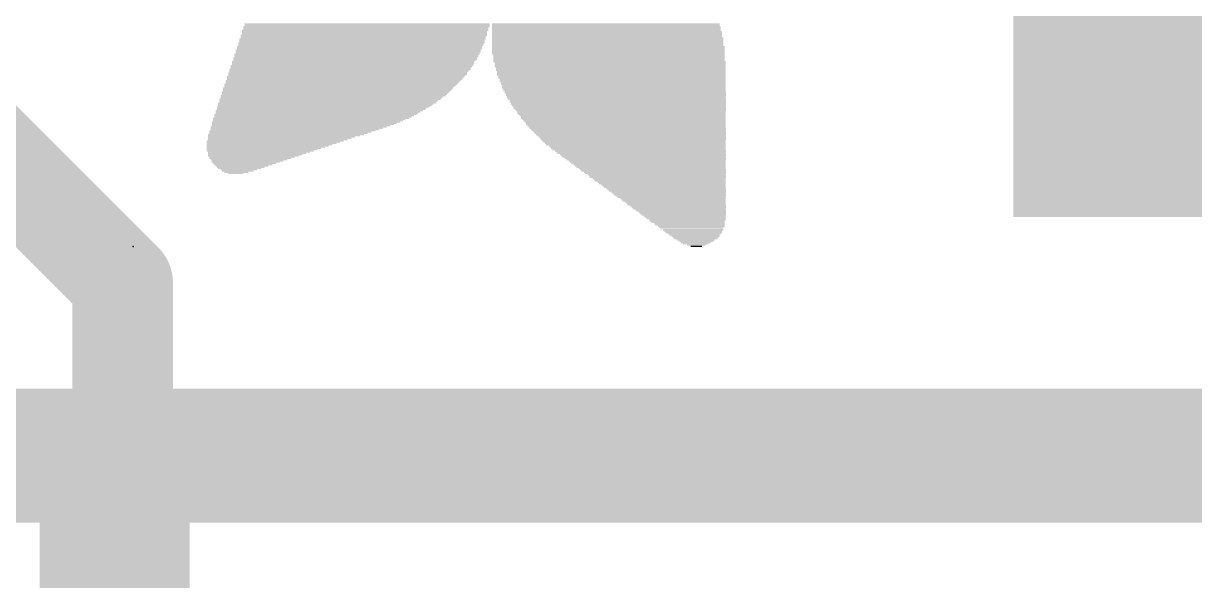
# Model space of a CAD drawing. Extents: x -0.3 to 51.1, y -0.2 to 10.4.
# Drawn here: x 23.924 to 27.475, y 6.479 to 8.169 of the extents above; entities that cross this region are included whole.
import ezdxf

# ---------------------------------------------------------------- set-up
doc = ezdxf.new("R2010")
doc.units = 0
for name, color, linetype in [('1', 12, 'CONTINUOUS'), ('21', 40, 'CONTINUOUS'), ('23', 53, 'CONTINUOUS')]:
    doc.layers.add(name, color=color, linetype=linetype)

# ---------------------------------------------------------------- blocks, each defined once
blk = doc.blocks.new('RECT')
blk.add_solid([(-0.5, -0.5), (0.5, -0.5), (-0.5, 0.5), (0.5, 0.5)])

msp = doc.modelspace()

# ---------------------------------------------------------------- linework, layer by layer
at = {"layer": '1'}
for points, const_width in [([(23.225, 8.382), (24.225, 7.382)], 0.3048), ([(24.225, 7.382), (24.225, 6.858)], 0.3048), ([(24.176, 6.858), (17.875, 6.858)], 0.4064), ([(24.176, 5.461), (24.176, 6.858)], 0.4064), ([(24.176, 6.858), (24.225, 6.858)], 0.4064), ([(24.225, 5.51), (24.225, 6.858)], 0.4064), ([(24.225, 6.858), (30.526, 6.858)], 0.4064)]:
    msp.add_lwpolyline(points, dxfattribs=dict(at, const_width=const_width))
for points, const_width in [([(24.3012, 7.382, 1), (24.1488, 7.382)], 0.1524), ([(24.1711, 7.3281, 1), (24.2789, 7.4359)], 0.1524), ([(24.2776, 6.858, 1), (24.0744, 6.858)], 0.2032), ([(24.176, 6.9596, 1), (24.176, 6.7564)], 0.2032), ([(24.3266, 6.858, 1), (24.1234, 6.858)], 0.2032), ([(24.225, 6.9596, 1), (24.225, 6.7564)], 0.2032), ([(24.176, 6.7564, 1), (24.176, 6.9596)], 0.2032), ([(24.225, 6.7564, 1), (24.225, 6.9596)], 0.2032), ([(24.1488, 6.858, 1), (24.3012, 6.858)], 0.1524)]:
    msp.add_lwpolyline(points, format="xyb", dxfattribs=dict(at, const_width=const_width))
at = {"layer": '23'}
msp.add_point((24.257, 7.493), dxfattribs=at)

# ---------------------------------------------------------------- block references
at = {"layer": '1', "xscale": 1.3, "yscale": 1.6, "rotation": 180}
msp.add_blockref('RECT', (27.575, 8.382), dxfattribs=at)
at = {"layer": '21'}
for p, xscale, yscale in [((24.9657, 8.1674), 0.7429, 0.0038), ((25.6896, 8.1674), 0.6896, 0.0038), ((24.9562, 8.1331), 0.7467, 0.0038), ((24.9543, 8.1293), 0.7429, 0.0038), ((24.96, 8.1483), 0.7467, 0.0038), ((24.9581, 8.1445), 0.7429, 0.0038), ((24.9581, 8.1407), 0.7429, 0.0038), ((24.9581, 8.1369), 0.7429, 0.0038), ((24.9638, 8.1598), 0.7467, 0.0039), ((24.9619, 8.1559), 0.7429, 0.0038), ((24.9619, 8.1521), 0.7429, 0.0038), ((24.9657, 8.1636), 0.7429, 0.0038), ((25.6896, 8.1636), 0.6896, 0.0038), ((25.6915, 8.1598), 0.6934, 0.0039), ((25.6915, 8.1559), 0.6934, 0.0038), ((25.6915, 8.1521), 0.6934, 0.0038), ((25.6915, 8.1483), 0.6934, 0.0038), ((25.6934, 8.1445), 0.6972, 0.0038), ((25.6934, 8.1407), 0.6972, 0.0038), ((25.6934, 8.1369), 0.6972, 0.0038), ((25.6934, 8.1331), 0.6972, 0.0038), ((25.6934, 8.1293), 0.6972, 0.0038), ((24.9428, 8.0988), 0.743, 0.0038), ((24.9428, 8.095), 0.743, 0.0038), ((24.9485, 8.1102), 0.7468, 0.0038), ((24.9466, 8.1064), 0.743, 0.0038), ((24.9466, 8.1026), 0.743, 0.0038), ((24.9523, 8.1217), 0.7468, 0.0039), ((24.9504, 8.1178), 0.743, 0.0038), ((24.9504, 8.114), 0.743, 0.0038), ((24.9543, 8.1255), 0.7429, 0.0038), ((25.6953, 8.1255), 0.701, 0.0038), ((25.6953, 8.1217), 0.701, 0.0039), ((25.6953, 8.1178), 0.701, 0.0038), ((25.6953, 8.114), 0.701, 0.0038), ((25.6953, 8.1102), 0.701, 0.0038), ((25.6953, 8.1064), 0.701, 0.0038), ((25.6953, 8.1026), 0.701, 0.0038), ((25.6972, 8.0988), 0.7048, 0.0038), ((25.6972, 8.095), 0.7048, 0.0038), ((24.9295, 8.0645), 0.7391, 0.0038), ((24.9295, 8.0607), 0.7391, 0.0038), ((24.9352, 8.0759), 0.743, 0.0038), ((24.9333, 8.0721), 0.7391, 0.0038), ((24.9333, 8.0683), 0.7391, 0.0038), ((24.939, 8.0874), 0.743, 0.0038), ((24.939, 8.0836), 0.743, 0.0039), ((24.9371, 8.0797), 0.7392, 0.0038), ((24.9428, 8.0912), 0.743, 0.0038), ((25.6972, 8.0912), 0.7048, 0.0038), ((25.6972, 8.0874), 0.7048, 0.0038), ((25.6972, 8.0836), 0.7048, 0.0039), ((25.6972, 8.0797), 0.7048, 0.0038), ((25.6972, 8.0759), 0.7048, 0.0038), ((25.6991, 8.0721), 0.701, 0.0038), ((25.6991, 8.0683), 0.701, 0.0038), ((25.6991, 8.0645), 0.701, 0.0038), ((25.6991, 8.0607), 0.701, 0.0038), ((24.9123, 8.0264), 0.7277, 0.0038), ((24.9143, 8.0302), 0.7315, 0.0038), ((24.92, 8.0416), 0.7353, 0.0038), ((24.9181, 8.0378), 0.7315, 0.0038), ((24.9162, 8.034), 0.7277, 0.0038), ((24.9238, 8.0531), 0.7353, 0.0038), ((24.9238, 8.0493), 0.7353, 0.0038), ((24.9219, 8.0455), 0.7315, 0.0039), ((24.9276, 8.0569), 0.7353, 0.0038), ((25.6991, 8.0569), 0.701, 0.0038), ((25.701, 8.0531), 0.7048, 0.0038), ((25.7029, 8.0493), 0.701, 0.0038), ((25.7029, 8.0455), 0.701, 0.0039), ((25.7029, 8.0416), 0.701, 0.0038), ((25.7029, 8.0378), 0.701, 0.0038), ((25.7048, 8.034), 0.6972, 0.0038), ((25.7048, 8.0302), 0.6972, 0.0038), ((25.7048, 8.0264), 0.6972, 0.0038), ((24.8933, 7.9959), 0.7125, 0.0038), ((24.8914, 7.9921), 0.7087, 0.0038), ((24.8895, 7.9883), 0.7049, 0.0038), ((24.9009, 8.0074), 0.7201, 0.0039), ((24.8971, 7.9997), 0.7125, 0.0038), ((24.899, 8.0035), 0.7163, 0.0038), ((24.9047, 8.0112), 0.72, 0.0038), ((24.9067, 8.0188), 0.7239, 0.0038), ((24.9067, 8.015), 0.7239, 0.0038), ((24.9105, 8.0226), 0.7239, 0.0038), ((25.7067, 8.0226), 0.6934, 0.0038), ((25.7067, 8.0188), 0.6934, 0.0038), ((25.7067, 8.015), 0.6934, 0.0038), ((25.7067, 8.0112), 0.6934, 0.0038), ((25.7086, 8.0074), 0.6896, 0.0039), ((25.7086, 8.0035), 0.6896, 0.0038), ((25.7105, 7.9997), 0.6858, 0.0038), ((25.7105, 7.9959), 0.6858, 0.0038), ((25.7105, 7.9921), 0.6858, 0.0038), ((25.7124, 7.9883), 0.682, 0.0038), ((24.8704, 7.9616), 0.6896, 0.0038), ((24.8685, 7.9578), 0.6858, 0.0038), ((24.8666, 7.954), 0.682, 0.0038), ((24.878, 7.9731), 0.6972, 0.0038), ((24.8761, 7.9693), 0.6934, 0.0039), ((24.8742, 7.9654), 0.6896, 0.0038), ((24.8857, 7.9845), 0.7049, 0.0038), ((24.8838, 7.9807), 0.7011, 0.0038), ((24.8819, 7.9769), 0.6973, 0.0038), ((25.7124, 7.9845), 0.682, 0.0038), ((25.7143, 7.9807), 0.6782, 0.0038), ((25.7143, 7.9769), 0.6782, 0.0038), ((25.7143, 7.9731), 0.6782, 0.0038), ((25.7162, 7.9693), 0.6744, 0.0039), ((25.7162, 7.9654), 0.6744, 0.0038), ((25.7182, 7.9616), 0.6705, 0.0038), ((25.7182, 7.9578), 0.6705, 0.0038), ((25.7201, 7.954), 0.6667, 0.0038), ((24.8438, 7.9273), 0.6591, 0.0038), ((24.84, 7.9235), 0.6515, 0.0038), ((24.8381, 7.9197), 0.6477, 0.0038), ((24.8495, 7.935), 0.6629, 0.0038), ((24.8476, 7.9312), 0.6591, 0.0039), ((24.8533, 7.9388), 0.6705, 0.0038), ((24.8628, 7.9502), 0.682, 0.0038), ((24.859, 7.9464), 0.6744, 0.0038), ((24.8571, 7.9426), 0.6706, 0.0038), ((25.7201, 7.9502), 0.6667, 0.0038), ((25.7219, 7.9464), 0.6629, 0.0038), ((25.7219, 7.9426), 0.6629, 0.0038), ((25.7239, 7.9388), 0.6591, 0.0038), ((25.7258, 7.935), 0.6553, 0.0038), ((25.7258, 7.9312), 0.6553, 0.0039), ((25.7277, 7.9273), 0.6515, 0.0038), ((25.7277, 7.9235), 0.6515, 0.0038), ((25.7295, 7.9197), 0.6477, 0.0038), ((24.7961, 7.8816), 0.5944, 0.0038), ((24.8095, 7.8931), 0.6135, 0.0039), ((24.8056, 7.8892), 0.6058, 0.0038), ((24.8018, 7.8854), 0.5982, 0.0038), ((24.8209, 7.9045), 0.6286, 0.0038), ((24.8171, 7.9007), 0.621, 0.0038), ((24.8133, 7.8969), 0.6134, 0.0038), ((24.8324, 7.9159), 0.6439, 0.0038), ((24.8285, 7.9121), 0.6362, 0.0038), ((24.8266, 7.9083), 0.6324, 0.0038), ((25.7315, 7.9159), 0.6439, 0.0038), ((25.7315, 7.9121), 0.6439, 0.0038), ((25.7334, 7.9083), 0.6401, 0.0038), ((25.7353, 7.9045), 0.6363, 0.0038), ((25.7372, 7.9007), 0.6324, 0.0038), ((25.7372, 7.8969), 0.6324, 0.0038), ((25.7391, 7.8931), 0.6286, 0.0039), ((25.741, 7.8892), 0.6248, 0.0038), ((25.7429, 7.8854), 0.621, 0.0038), ((25.7429, 7.8816), 0.621, 0.0038), ((24.758, 7.855), 0.5334, 0.0039), ((24.7523, 7.8511), 0.522, 0.0038), ((24.7466, 7.8473), 0.5106, 0.0038), ((24.7809, 7.8702), 0.5715, 0.0038), ((24.7714, 7.8626), 0.5525, 0.0038), ((24.7656, 7.8588), 0.541, 0.0038), ((24.7752, 7.8664), 0.5601, 0.0038), ((24.7904, 7.8778), 0.583, 0.0038), ((24.7866, 7.874), 0.5753, 0.0038), ((25.7448, 7.8778), 0.6172, 0.0038), ((25.7467, 7.874), 0.6134, 0.0038), ((25.7486, 7.8702), 0.6096, 0.0038), ((25.7505, 7.8664), 0.6058, 0.0038), ((25.7505, 7.8626), 0.6058, 0.0038), ((25.7524, 7.8588), 0.602, 0.0038), ((25.7543, 7.855), 0.5982, 0.0039), ((25.7563, 7.8511), 0.5943, 0.0038), ((25.7582, 7.8473), 0.5905, 0.0038), ((24.6876, 7.813), 0.4153, 0.0038), ((24.7199, 7.8321), 0.4724, 0.0038), ((24.7142, 7.8283), 0.461, 0.0038), ((24.7066, 7.8245), 0.4458, 0.0038), ((24.7009, 7.8207), 0.4343, 0.0038), ((24.6952, 7.8169), 0.4229, 0.0039), ((24.7333, 7.8397), 0.4915, 0.0038), ((24.7276, 7.8359), 0.4801, 0.0038), ((24.739, 7.8435), 0.5029, 0.0038), ((25.76, 7.8435), 0.5867, 0.0038), ((25.762, 7.8397), 0.5829, 0.0038), ((25.7639, 7.8359), 0.5791, 0.0038), ((25.7658, 7.8321), 0.5753, 0.0038), ((25.7676, 7.8283), 0.5715, 0.0038), ((25.7696, 7.8245), 0.5677, 0.0038), ((25.7715, 7.8207), 0.5639, 0.0038), ((25.7734, 7.8169), 0.5601, 0.0039), ((25.7753, 7.813), 0.5562, 0.0038), ((24.6532, 7.7902), 0.3467, 0.0038), ((24.6818, 7.8092), 0.4038, 0.0038), ((24.6761, 7.8054), 0.3924, 0.0038), ((24.6704, 7.8016), 0.381, 0.0038), ((24.6647, 7.7978), 0.3696, 0.0038), ((24.659, 7.794), 0.3581, 0.0038), ((24.6418, 7.7826), 0.3238, 0.0038), ((24.6476, 7.7864), 0.3353, 0.0038), ((24.638, 7.7788), 0.3086, 0.0039), ((24.6323, 7.7749), 0.2972, 0.0038), ((25.7772, 7.8092), 0.5524, 0.0038), ((25.7791, 7.8054), 0.5486, 0.0038), ((25.781, 7.8016), 0.5448, 0.0038), ((25.7848, 7.7978), 0.5372, 0.0038), ((25.7867, 7.794), 0.5334, 0.0038), ((25.7886, 7.7902), 0.5296, 0.0038), ((25.7905, 7.7864), 0.5258, 0.0038), ((25.7944, 7.7826), 0.5181, 0.0038), ((25.7963, 7.7788), 0.5143, 0.0039), ((25.7981, 7.7749), 0.5105, 0.0038), ((24.6266, 7.7711), 0.2857, 0.0038), ((24.6209, 7.7673), 0.2743, 0.0038), ((24.6114, 7.7597), 0.2477, 0.0038), ((24.6171, 7.7635), 0.2591, 0.0038), ((24.6075, 7.7559), 0.2324, 0.0038), ((24.6037, 7.7521), 0.2172, 0.0038), ((24.598, 7.7483), 0.2058, 0.0038), ((24.5942, 7.7445), 0.1905, 0.0038), ((24.5904, 7.7407), 0.1753, 0.0039), ((25.802, 7.7711), 0.5029, 0.0038), ((25.8039, 7.7673), 0.4991, 0.0038), ((25.8057, 7.7635), 0.4953, 0.0038), ((25.8096, 7.7597), 0.4877, 0.0038), ((25.8115, 7.7559), 0.4839, 0.0038), ((25.8153, 7.7521), 0.4762, 0.0038), ((25.8172, 7.7483), 0.4724, 0.0038), ((25.8191, 7.7445), 0.4686, 0.0038), ((25.8229, 7.7407), 0.461, 0.0039), ((24.5866, 7.7368), 0.16, 0.0038), ((24.5828, 7.733), 0.1447, 0.0038), ((24.579, 7.7292), 0.1295, 0.0038), ((24.577, 7.7254), 0.1105, 0.0038), ((24.5733, 7.7216), 0.0953, 0.0038), ((24.5694, 7.7178), 0.0724, 0.0038), ((24.5676, 7.714), 0.0457, 0.0038), ((25.8248, 7.7368), 0.4572, 0.0038), ((25.8267, 7.733), 0.4534, 0.0038), ((25.8305, 7.7292), 0.4458, 0.0038), ((25.8325, 7.7254), 0.4419, 0.0038), ((25.8344, 7.7216), 0.4381, 0.0038), ((25.8382, 7.7178), 0.4305, 0.0038), ((25.8401, 7.714), 0.4267, 0.0038), ((25.8438, 7.7102), 0.4191, 0.0038), ((25.8458, 7.7064), 0.4153, 0.0038), ((25.8477, 7.7026), 0.4115, 0.0039), ((25.8515, 7.6987), 0.4038, 0.0038), ((25.8534, 7.6949), 0.4, 0.0038), ((25.8553, 7.6911), 0.3962, 0.0038), ((25.8591, 7.6873), 0.3886, 0.0038), ((25.861, 7.6835), 0.3848, 0.0038), ((25.8648, 7.6797), 0.3772, 0.0038), ((25.8667, 7.6759), 0.3734, 0.0038), ((25.8686, 7.6721), 0.3696, 0.0038), ((25.8725, 7.6683), 0.3619, 0.0038), ((25.8743, 7.6645), 0.3581, 0.0039), ((25.8763, 7.6606), 0.3543, 0.0038), ((25.8801, 7.6568), 0.3467, 0.0038), ((25.8819, 7.653), 0.3429, 0.0038), ((25.8839, 7.6492), 0.3391, 0.0038), ((25.8877, 7.6454), 0.3315, 0.0038), ((25.8896, 7.6416), 0.3276, 0.0038), ((25.8934, 7.6378), 0.32, 0.0038), ((25.8953, 7.634), 0.3162, 0.0038), ((25.8972, 7.6302), 0.3124, 0.0038), ((25.901, 7.6264), 0.3048, 0.0039), ((25.9029, 7.6225), 0.301, 0.0038), ((25.9048, 7.6187), 0.2972, 0.0038), ((25.9087, 7.6149), 0.2895, 0.0038), ((25.9106, 7.6111), 0.2857, 0.0038), ((25.9124, 7.6073), 0.2819, 0.0038), ((25.9163, 7.6035), 0.2743, 0.0038), ((25.9182, 7.5997), 0.2705, 0.0038), ((25.922, 7.5959), 0.2629, 0.0038), ((25.9239, 7.5921), 0.2591, 0.0038), ((25.9258, 7.5883), 0.2553, 0.0039), ((25.9296, 7.5844), 0.2476, 0.0038), ((25.9315, 7.5806), 0.2438, 0.0038), ((25.9334, 7.5768), 0.24, 0.0038), ((25.9372, 7.573), 0.2324, 0.0038), ((25.9372, 7.5692), 0.2248, 0.0038), ((25.9391, 7.5654), 0.221, 0.0038), ((25.9429, 7.5616), 0.2134, 0.0038), ((25.9449, 7.5578), 0.2095, 0.0038), ((25.9487, 7.554), 0.2019, 0.0038), ((25.9487, 7.5502), 0.1943, 0.0039), ((25.9505, 7.5463), 0.1905, 0.0038), ((25.9544, 7.5425), 0.1829, 0.0038), ((25.9544, 7.5387), 0.1753, 0.0038), ((25.9563, 7.5349), 0.1715, 0.0038), ((25.9582, 7.5311), 0.16, 0.0038), ((25.9582, 7.5273), 0.1524, 0.0038), ((25.962, 7.5235), 0.1448, 0.0038), ((25.962, 7.5197), 0.1372, 0.0038), ((25.962, 7.5159), 0.1295, 0.0038), ((25.962, 7.5121), 0.1143, 0.0039), ((25.9639, 7.5082), 0.1029, 0.0038), ((25.962, 7.5044), 0.0914, 0.0038), ((25.962, 7.5006), 0.0762, 0.0038), ((25.9639, 7.4968), 0.0572, 0.0038), ((25.9639, 7.493), 0.0343, 0.0038)]:
    msp.add_blockref('RECT', p, dxfattribs=dict(at, xscale=xscale, yscale=yscale))

doc.saveas('drawing.dxf')
